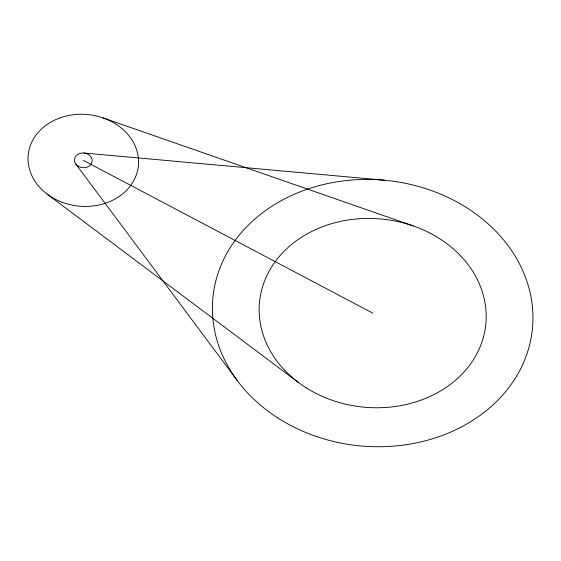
<?xml version="1.0" encoding="UTF-8"?>
<svg xmlns="http://www.w3.org/2000/svg" width="561" height="561" viewBox="0 0 561 561"><rect width="100%" height="100%" fill="white"/><g stroke="black" fill="none" stroke-linecap="round" stroke-linejoin="round"><path stroke-width="0.84" d="M83.968 153.013L384.362 180.221M103.042 117.908L413.212 225.908M83.301 160.341L372.672 313.087M47.166 194.127L298.438 382.49M75.84 164.078L237.373 380.695M306.117 387.777A113.701 94.486 5.5 0 0 485.609 326.137A113.701 94.486 5.5 0 0 326.285 225.354A113.701 94.486 5.5 0 0 306.117 387.777M50.56 196.483A55.35 45.995 5.5 0 0 138.237 167.045A55.35 45.995 5.5 0 0 61.114 117.501A55.35 45.995 5.5 0 0 50.56 196.483M78.063 166.126A8.857 7.356 5.5 0 0 92.095 161.414A8.857 7.356 5.5 0 0 79.753 153.49A8.857 7.356 5.5 0 0 78.063 166.126M277.716 417.889A160.509 133.378 5.5 0 0 531.975 332.533A160.509 133.378 5.5 0 0 308.319 188.854A160.509 133.378 5.5 0 0 277.716 417.889"/></g></svg>
